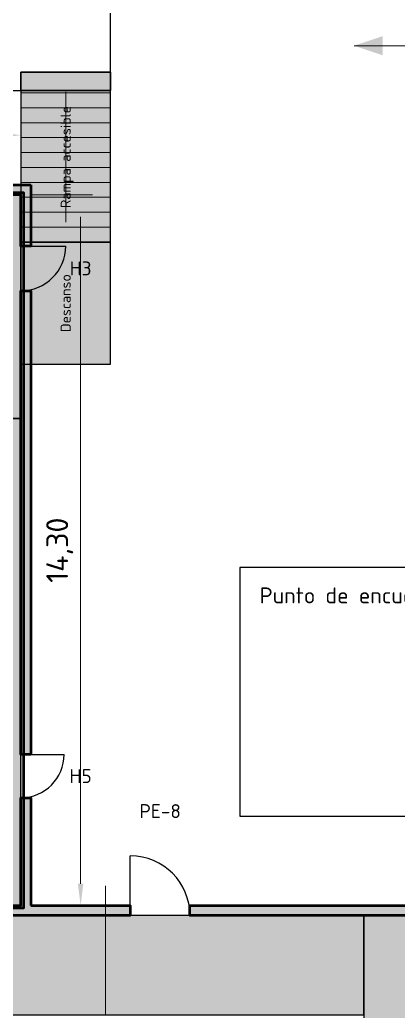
# Model space of a CAD drawing. Header units: millimetres. Extents: x 0 to 1189, y 0 to 841.
# Drawn here: x 467.4 to 505.4, y 609.9 to 709.6 of the extents above; entities that cross this region are included whole.
import ezdxf
from ezdxf.enums import TextEntityAlignment as Align

# ---------------------------------------------------------------- set-up
doc = ezdxf.new("R2010")
doc.units = ezdxf.units.MM
doc.linetypes.add('IRAM-F-TRAZO-PUNTO', pattern=[20, 15, -2, 1, -2])
for name, color, linetype, lineweight in [('A-ABERTURA', 7, 'CONTINUOUS', 25), ('A-COLUMNA', 7, 'CONTINUOUS', 50), ('A-COTA', 7, 'CONTINUOUS', 18), ('A-EJE', 1, 'IRAM-F-TRAZO-PUNTO', 18), ('A-EQUIPO-FINO', 8, 'CONTINUOUS', 13), ('A-EXTERIOR', 8, 'CONTINUOUS', 25), ('A-MURO', 7, 'CONTINUOUS', 50), ('A-RELLENO', 9, 'CONTINUOUS', 13), ('A-SECTOR', 1, 'CONTINUOUS', 25), ('A-TABIQUE', 7, 'CONTINUOUS', 50), ('A-TEXTO', 7, 'CONTINUOUS', 18)]:
    doc.layers.add(name, color=color, linetype=linetype, lineweight=lineweight)
doc.layers.add('A-SENDA', color=2, linetype='CONTINUOUS', lineweight=25, true_color=0xd7a500)
doc.styles.add('ISO3098', font='isocpeur.ttf')
doc.dimstyles.new('FLAMA-IRAM', dxfattribs={"dimtxt": 3.5, "dimasz": 3.5, "dimexe": 2, "dimexo": 1.5, "dimgap": 1, "dimtad": 1, "dimdec": 1, "dimtxsty": 'ISO3098', "dimblk": 'IRAM_FLECHA', "dimblk1": 'IRAM_FLECHA', "dimblk2": 'IRAM_FLECHA', "dimcen": 2.5, "dimclrd": 3, "dimclre": 3, "dimclrt": 3, "dimazin": 3, "dimtfac": 1, "dimtmove": 0, "dimatfit": 3, "dimlwd": 18, "dimlwe": 18})

# ---------------------------------------------------------------- blocks, each defined once
blk = doc.blocks.new('IRAM_FLECHA')
blk.add_solid([(0, 0), (-1, 0.125), (-1, -0.125)])

msp = doc.modelspace()

# ---------------------------------------------------------------- hatches: boundary and pattern name
at = {"layer": 'A-COLUMNA', "true_color": 0x000000}
h = msp.add_hatch(color=7, dxfattribs=at)
h.dxf.hatch_style = 1
h.paths.add_polyline_path([(475, 618.5), (477, 618.5), (477, 620.5), (475, 620.5)])
at = {"layer": 'A-EXTERIOR', "true_color": 0xf0f0f0}
h = msp.add_hatch(color=7, dxfattribs=at)
h.dxf.hatch_style = 1
h.paths.add_polyline_path([(467.5, 687.25), (476.5, 687.25), (476.5, 704.35), (467.5, 704.35)])
at = {"layer": 'A-EXTERIOR', "true_color": 0xfafafa}
h = msp.add_hatch(color=7, dxfattribs=at)
h.dxf.hatch_style = 1
h.paths.add_polyline_path([(467.5, 674.95), (476.5, 674.95), (476.5, 687.25), (467.5, 687.25)])
at = {"layer": 'A-MURO', "true_color": 0x464646}
h = msp.add_hatch(color=7, dxfattribs=at)
h.dxf.hatch_style = 1
h.paths.add_polyline_path([(468.5, 693), (468.5, 686.85), (467.5, 686.85), (467.5, 692), (406.25, 692), (406.25, 693)])
h = msp.add_hatch(color=7, dxfattribs=at)
h.dxf.hatch_style = 1
h.paths.add_polyline_path([(468.5, 635.7), (467.5, 635.7), (467.5, 682.35), (468.5, 682.35)])
h = msp.add_hatch(color=7, dxfattribs=at)
h.dxf.hatch_style = 1
h.paths.add_polyline_path([(468.5, 620.5), (478.5, 620.5), (478.5, 619.5), (466.5, 619.5), (466.5, 620.5), (467.5, 620.5), (467.5, 631.35), (468.5, 631.35)])
h = msp.add_hatch(color=7, dxfattribs=at)
h.dxf.hatch_style = 1
h.paths.add_polyline_path([(553, 620.5), (553, 484.25), (552, 484.25), (552, 619.5), (484.5, 619.5), (484.5, 620.5)])
at = {"layer": 'A-RELLENO', "true_color": 0xfafafa}
h = msp.add_hatch(color=7, dxfattribs=at)
h.dxf.hatch_style = 1
h.paths.add_polyline_path([(449.5, 669.5), (467.5, 669.5), (467.5, 692), (449.5, 692)])
h = msp.add_hatch(color=7, dxfattribs=at)
h.dxf.hatch_style = 1
h.paths.add_polyline_path([(457.5, 620.5), (467.5, 620.5), (467.5, 669.5), (457.5, 669.5)])
at = {"layer": 'A-RELLENO', "true_color": 0xfff4b4}
h = msp.add_hatch(color=7, dxfattribs=at)
h.dxf.hatch_style = 1
h.paths.add_polyline_path([(242, 609.5), (502, 609.5), (502, 619.5), (242, 619.5)])
at = {"layer": 'A-RELLENO', "true_color": 0xf6cfc3}
h = msp.add_hatch(color=7, dxfattribs=at)
h.dxf.hatch_style = 1
h.paths.add_polyline_path([(502, 484.5), (552, 484.5), (552, 619.5), (502, 619.5)])
at = {"layer": 'A-TABIQUE', "true_color": 0x6e6e6e}
h = msp.add_hatch(color=7, dxfattribs=at)
h.dxf.hatch_style = 1
h.paths.add_polyline_path([(410.266, 692.25), (433.75, 692.25), (434.25, 692.25), (449.25, 692.25), (449.75, 692.25), (467.75, 692.25), (467.75, 669.75), (467.75, 669.25), (467.75, 620.25), (457.75, 620.25), (457.25, 620.25), (432.75, 620.25), (432.25, 620.25), (410.75, 620.25), (410.266, 620.25), (410.266, 645.15), (410.75, 645.15), (432.25, 645.15), (432.75, 645.15), (457.25, 645.15), (457.25, 645.95), (431.75, 645.95), (431.25, 645.95), (420, 645.95), (419.5, 645.95), (410.266, 645.95), (410.266, 646.45), (419.5, 646.45), (419.5, 661.25), (411, 661.25), (411, 661.75), (419.5, 661.75), (420, 661.75), (431.25, 661.75), (431.75, 661.75), (457.25, 661.75), (457.25, 661.8), (457.75, 661.8), (457.75, 661.75), (457.75, 661.25), (457.75, 656.7), (457.25, 656.7), (457.25, 661.25), (431.75, 661.25), (431.75, 660.5), (431.25, 660.5), (431.25, 661.25), (420, 661.25), (420, 646.45), (431.25, 646.45), (431.25, 656.5), (431.75, 656.5), (431.75, 646.45), (457.25, 646.45), (457.25, 652.6), (457.75, 652.6), (457.75, 646.45), (457.75, 645.95), (457.75, 645.15), (457.75, 644.65), (457.75, 629.65), (457.25, 629.65), (457.25, 644.65), (432.75, 644.65), (432.75, 629.5), (432.25, 629.5), (432.25, 644.65), (410.75, 644.65), (410.75, 620.75), (432.25, 620.75), (432.25, 625.5), (432.75, 625.5), (432.75, 620.75), (457.25, 620.75), (457.25, 625.4), (457.75, 625.4), (457.75, 620.75), (467.25, 620.75), (467.25, 669.25), (467.2, 669.25), (467.2, 669.75), (467.25, 669.75), (467.25, 691.75), (449.75, 691.75), (449.75, 669.75), (449.8, 669.75), (449.8, 669.25), (449.75, 669.25), (449.25, 669.25), (439, 669.25), (439, 669.75), (449.25, 669.75), (449.25, 691.75), (434.25, 691.75), (434.25, 669.75), (435, 669.75), (435, 669.25), (434.25, 669.25), (433.75, 669.25), (414, 669.25), (414, 669.75), (433.75, 669.75), (433.75, 691.75), (410.266, 691.75)])
at = {"layer": 'A-TEXTO', "true_color": 0x000000}
h = msp.add_hatch(color=7, dxfattribs=at)
h.dxf.hatch_style = 1
h.paths.add_polyline_path([(501, 707), (503.88, 706.04), (503.88, 707.96)])
h = msp.add_hatch(color=7, dxfattribs=at)
h.dxf.hatch_style = 1
h.paths.add_polyline_path([(472, 702.35), (470.428, 696.062), (473.572, 696.062)])

# ---------------------------------------------------------------- linework, layer by layer
at = {"layer": 'A-ABERTURA'}
for p, q in [((467.5, 686.85), (472, 686.85)), ((467.5, 635.7), (471.85, 635.7)), ((478.5, 619.5), (478.5, 625.5))]:
    msp.add_line(p, q, dxfattribs=at)
for centre, radius, start, end in [((467.5, 686.85), 4.5, 270, 360), ((467.5, 635.7), 4.35, 270, 360), ((478.5, 619.5), 6, 0, 90)]:
    msp.add_arc(centre, radius, start, end, dxfattribs=at)
at = {"layer": 'A-EJE'}
for p, q in [((476, 369.5), (476, 622.5)), ((157, 619.5), (567, 619.5))]:
    msp.add_line(p, q, dxfattribs=at)
at = {"layer": 'A-EQUIPO-FINO'}
for p, q in [((467.5, 702.25), (476.5, 702.25)), ((467.5, 700.75), (476.5, 700.75)), ((467.5, 699.25), (476.5, 699.25)), ((467.5, 697.75), (476.5, 697.75)), ((467.5, 696.25), (476.5, 696.25)), ((467.5, 694.75), (476.5, 694.75)), ((467.5, 693.25), (476.5, 693.25)), ((467.5, 691.75), (476.5, 691.75)), ((467.5, 690.25), (476.5, 690.25)), ((467.5, 688.75), (476.5, 688.75))]:
    msp.add_line(p, q, dxfattribs=at)
at = {"layer": 'A-EXTERIOR'}
for points in [[(340.5, 702.5), (476.5, 702.5), (476.5, 729.5), (340.5, 729.5)], [(467.5, 687.25), (476.5, 687.25), (476.5, 704.35), (467.5, 704.35)], [(467.5, 674.95), (476.5, 674.95), (476.5, 687.25), (467.5, 687.25)], [(489.5, 629.5), (529.5, 629.5), (529.5, 654.5), (489.5, 654.5)]]:
    msp.add_lwpolyline(points, close=True, dxfattribs=at)
at = {"layer": 'A-MURO'}
for points in [[(468.5, 693), (468.5, 686.85), (467.5, 686.85), (467.5, 692), (406.25, 692), (406.25, 693)], [(468.5, 635.7), (467.5, 635.7), (467.5, 682.35), (468.5, 682.35)], [(468.5, 620.5), (478.5, 620.5), (478.5, 619.5), (466.5, 619.5), (466.5, 620.5), (467.5, 620.5), (467.5, 631.35), (468.5, 631.35)], [(553, 620.5), (553, 484.25), (552, 484.25), (552, 619.5), (484.5, 619.5), (484.5, 620.5)]]:
    msp.add_lwpolyline(points, close=True, dxfattribs=at)
at = {"layer": 'A-SECTOR'}
for points in [[(449.5, 669.5), (467.5, 669.5), (467.5, 692), (449.5, 692)], [(457.5, 620.5), (467.5, 620.5), (467.5, 669.5), (457.5, 669.5)], [(502, 484.5), (552, 484.5), (552, 619.5), (502, 619.5)]]:
    msp.add_lwpolyline(points, close=True, dxfattribs=at)
at = {"layer": 'A-SENDA'}
for points in [[(467.5, 704.35), (476.5, 704.35), (476.5, 702.5), (467.5, 702.5)], [(242, 609.5), (502, 609.5), (502, 619.5), (242, 619.5)]]:
    msp.add_lwpolyline(points, close=True, dxfattribs=at)
at = {"layer": 'A-TABIQUE'}
msp.add_lwpolyline([(349.25, 692.25), (376.25, 692.25), (376.75, 692.25), (401.25, 692.25), (401.75, 692.25), (408.75, 692.25), (409.25, 692.25), (433.75, 692.25), (434.25, 692.25), (449.25, 692.25), (449.75, 692.25), (467.75, 692.25), (467.75, 669.75), (467.75, 669.25), (467.75, 620.25), (457.75, 620.25), (457.25, 620.25), (432.75, 620.25), (432.25, 620.25), (410.75, 620.25), (410.25, 620.25), (370.75, 620.25), (370.25, 620.25), (349.25, 620.25)], dxfattribs=at)
at = {"layer": 'A-TEXTO'}
for p, q in [((513.5, 707), (501, 707)), ((472, 689.25), (472, 702.35))]:
    msp.add_line(p, q, dxfattribs=at)

# ---------------------------------------------------------------- texts
at = {"layer": 'A-TEXTO', "style": 'ISO3098'}
for s, p in [('Rampa accesible', (472, 695.8)), ('Descanso', (472, 681.1))]:
    msp.add_text(s, height=1.024, rotation=90, dxfattribs=at).set_placement(p, align=Align.MIDDLE_CENTER)
for s, p in [('H3', (473.5, 684.6)), ('H5', (473.5, 633.525)), ('PE-8', (481.5, 630))]:
    msp.add_text(s, height=1.4, dxfattribs=at).set_placement(p, align=Align.MIDDLE_CENTER)
msp.add_text('Punto de encuentro 1', height=1.6, dxfattribs=at).set_placement((491.5, 652.5), align=Align.TOP_LEFT)

# ---------------------------------------------------------------- dimensions: what is measured, and where the dimension line sits
at = {"layer": 'A-COTA'}
msp.add_linear_dim(base=(349.5, 698), p1=(349.5, 692), p2=(467.5, 692), dimstyle='FLAMA-IRAM', override={"dimtxt": 2.2, "dimasz": 2.2, "dimexe": 1.2, "dimexo": 1, "dimdec": 2, "dimlfac": 0.2, "dimzin": 0}, dxfattribs=at).render()
msp.add_linear_dim(base=(473.5, 620.5), p1=(467.5, 620.5), p2=(467.5, 692), angle=90, dimstyle='FLAMA-IRAM', override={"dimtxt": 2.2, "dimasz": 2.2, "dimexe": 1.2, "dimexo": 1, "dimdec": 2, "dimlfac": 0.2, "dimzin": 0}, dxfattribs=at).render()

doc.saveas('drawing.dxf')
